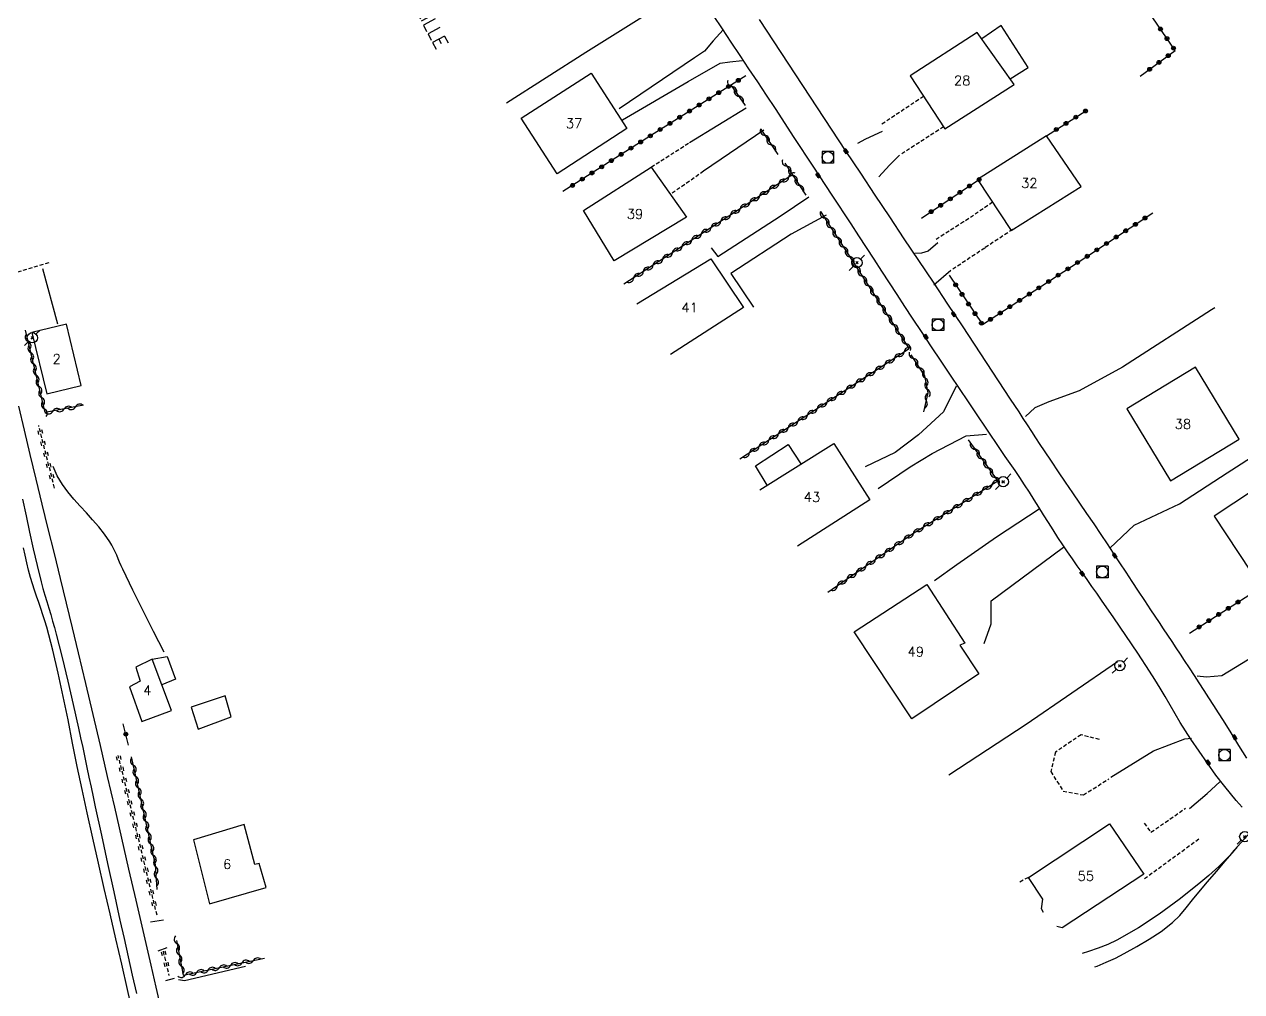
# Model space of a CAD drawing. Header units: millimetres. Extents: x 140000 to 141000, y 143000 to 144000.
# Drawn here: x 140155.4 to 140313.5, y 143532.1 to 143657.8 of the extents above; entities that cross this region are included whole.
import ezdxf
from ezdxf.enums import TextEntityAlignment as Align

# ---------------------------------------------------------------- set-up
doc = ezdxf.new("R2010")
doc.units = ezdxf.units.MM
doc.linetypes.add('DASHED', pattern=[0.75, 0.5, -0.25])
doc.layers.get('0').update_dxf_attribs({"linetype": 'CONTINUOUS'})
for name, color, linetype in [('W0008', 7, 'CONTINUOUS'), ('W0017', 7, 'CONTINUOUS'), ('W0101', 7, 'CONTINUOUS'), ('W0104', 1, 'CONTINUOUS'), ('W0112', 1, 'DASHED'), ('W0120', 7, 'CONTINUOUS'), ('W0211', 2, 'CONTINUOUS'), ('W0214', 2, 'CONTINUOUS'), ('W0220', 5, 'DASHED'), ('W0310', 3, 'CONTINUOUS'), ('W0323', 7, 'CONTINUOUS'), ('W0330', 7, 'CONTINUOUS'), ('W0401', 7, 'CONTINUOUS'), ('W0420', 7, 'CONTINUOUS'), ('W0473', 7, 'CONTINUOUS'), ('W0510', 5, 'CONTINUOUS'), ('W0989', 7, 'CONTINUOUS'), ('W0991', 7, 'CONTINUOUS')]:
    doc.layers.add(name, color=color, linetype=linetype)
doc.styles.get("Standard").update_dxf_attribs({"font": 'romans.shx', "width": 0.85})

# ---------------------------------------------------------------- blocks, each defined once
blk = doc.blocks.new('T473')
for p, q in [((-0.166667, 0.166667), (0.166667, -0.166667)), ((-0.166667, -0.166667), (0.166667, 0.166667)), ((0.500001, 0.500001), (1.000002, 1.000002)), ((-1.000002, -1.000002), (-0.500001, -0.500001))]:
    blk.add_line(p, q)
blk.add_ellipse((0, 0), major_axis=(0.471405, 0.471405), ratio=1, start_param=5.4977871438, end_param=11.780972451)
blk = doc.blocks.new('T401')
for p, q in [((-0.3, 0.3), (0, 0.3)), ((-0.3, -0.25), (-0.3, 0.3)), ((-0.3, 0.15), (0, 0.15)), ((-0.3, 0), (0, 0)), ((0, 0.3), (0, -0.25)), ((-0.3, -0.15), (0, -0.15)), ((-0.3, -0.25), (-0.3, -0.3)), ((-0.3, -0.3), (0, -0.3)), ((0, -0.3), (0, -0.25))]:
    blk.add_line(p, q)
blk = doc.blocks.new('T420')
for p, q in [((0.75, 0.75), (-0.75, 0.75)), ((-0.75, 0.75), (-0.75, -0.75)), ((0.75, 0.75), (0.75, -0.75)), ((0.75, -0.75), (-0.75, -0.75))]:
    blk.add_line(p, q)
blk.add_ellipse((0, 0), major_axis=(-0.53, 0.53), ratio=1, start_param=3.926991, end_param=10.210176)
blk = doc.blocks.new('t323o')
at = {"color": 0, "linetype": 'Continuous'}
for radius in [0.25, 0.15]:
    blk.add_circle((0, 0), radius, dxfattribs=at)
blk = doc.blocks.new('t220o')
at = {"color": 0, "linetype": 'Continuous'}
for p, q in [((-0.25, 0.25), (0.25, 0.25)), ((-0.25, -0.25), (0.25, -0.25))]:
    blk.add_line(p, q, dxfattribs=at)
blk = doc.blocks.new('t310o')
at = {"color": 0, "linetype": 'Continuous'}
for centre, start, end in [((-0.5, 0.38), 216.8699, 323.1304), ((0.5, -0.37), 36.8699, 143.1303)]:
    blk.add_arc(centre, 0.625, start, end, dxfattribs=at)

msp = doc.modelspace()

# ---------------------------------------------------------------- linework, layer by layer
at = {"layer": 'W0008'}
for points in [[(140313.55, 143556.08), (140312.78, 143556.96), (140312.03, 143557.86), (140311.3, 143558.77), (140310.15, 143560.27), (140309.03, 143561.8), (140307.95, 143563.36), (140306.89, 143564.93), (140306.19, 143566.02), (140305.51, 143567.12), (140304.85, 143568.23), (140304.2, 143569.35), (140303.55, 143570.47), (140302.89, 143571.58), (140302.22, 143572.69), (140301.53, 143573.78), (140300.01, 143576.11), (140298.45, 143578.41), (140296.87, 143580.7), (140295.29, 143582.99), (140294.67, 143583.89), (140294.04, 143584.79), (140293.4, 143585.68), (140292.77, 143586.58), (140292.13, 143587.47), (140291.5, 143588.37), (140290.88, 143589.28), (140290.26, 143590.18), (140289.63, 143591.15), (140289, 143592.12), (140288.38, 143593.1), (140287.77, 143594.08), (140287.15, 143595.06), (140286.53, 143596.04), (140285.91, 143597.01), (140285.28, 143597.98), (140284.67, 143598.91), (140284.05, 143599.83), (140283.42, 143600.75), (140282.79, 143601.67), (140282.16, 143602.59), (140281.54, 143603.5), (140280.91, 143604.42), (140280.29, 143605.34), (140279.14, 143607.06), (140277.99, 143608.77), (140276.84, 143610.49), (140275.69, 143612.21), (140274.45, 143614.06), (140273.22, 143615.92), (140271.98, 143617.77), (140270.75, 143619.63), (140269.74, 143621.16), (140268.74, 143622.69), (140267.74, 143624.22), (140266.75, 143625.75), (140265.75, 143627.29), (140264.75, 143628.82), (140263.75, 143630.35), (140262.75, 143631.88), (140260.3, 143635.63), (140257.84, 143639.38), (140255.38, 143643.12), (140252.92, 143646.86), (140251.78, 143648.59), (140250.63, 143650.32), (140249.49, 143652.05), (140248.34, 143653.78), (140247.19, 143655.51), (140246.04, 143657.24), (140244.9, 143658.97)], [(140250.8, 143658.45), (140253.62, 143654.16), (140256.43, 143649.87), (140259.26, 143645.58), (140262.09, 143641.3), (140263.97, 143638.46), (140265.85, 143635.63), (140267.74, 143632.79), (140269.63, 143629.96), (140271.52, 143627.13), (140273.4, 143624.3), (140275.29, 143621.47), (140277.17, 143618.63), (140278.74, 143616.26), (140280.31, 143613.89), (140281.88, 143611.51), (140283.44, 143609.13), (140283.99, 143608.29), (140284.54, 143607.45), (140285.08, 143606.61), (140285.62, 143605.76), (140286.17, 143604.92), (140286.72, 143604.08), (140287.27, 143603.24), (140287.82, 143602.4), (140288.73, 143601.04), (140289.65, 143599.68), (140290.57, 143598.32), (140291.5, 143596.96), (140292.42, 143595.61), (140293.35, 143594.25), (140294.27, 143592.9), (140295.19, 143591.53), (140296, 143590.31), (140296.81, 143589.09), (140297.62, 143587.86), (140298.43, 143586.63), (140299.23, 143585.4), (140300.04, 143584.18), (140300.85, 143582.95), (140301.66, 143581.73), (140302.21, 143580.91), (140302.76, 143580.09), (140303.31, 143579.27), (140303.86, 143578.45), (140304.41, 143577.63), (140304.95, 143576.81), (140305.5, 143575.99), (140306.04, 143575.16), (140306.68, 143574.19), (140307.31, 143573.22), (140307.94, 143572.25), (140308.57, 143571.27), (140309.19, 143570.3), (140309.82, 143569.32), (140310.45, 143568.35), (140311.08, 143567.38), (140312.09, 143565.75), (140313.08, 143564.1), (140314.12, 143562.47)], [(140173.15, 143529.91), (140172.5, 143532.73), (140171.85, 143535.56), (140171.2, 143538.38), (140170.55, 143541.2), (140169.89, 143544.02), (140168.96, 143548.04), (140168.03, 143552.06), (140167.11, 143556.08), (140166.18, 143560.1), (140165.25, 143564.12), (140164.32, 143568.14), (140163.38, 143572.16), (140162.43, 143576.17), (140161.65, 143579.4), (140160.87, 143582.61), (140160.08, 143585.83), (140159.28, 143589.05), (140158.48, 143592.26), (140157.69, 143595.48), (140156.91, 143598.7), (140156.14, 143601.92), (140155.4, 143605.06), (140154.67, 143608.19)], [(140155.15, 143596.13), (140155.6, 143593.97), (140156.06, 143591.81), (140156.54, 143589.66), (140157.04, 143587.5), (140157.57, 143585.36), (140157.79, 143584.51), (140158.03, 143583.66), (140158.28, 143582.81), (140158.54, 143581.97), (140158.8, 143581.12), (140159.05, 143580.28), (140159.29, 143579.43), (140159.52, 143578.58), (140160.29, 143575.54), (140161.01, 143572.49), (140161.71, 143569.44), (140162.4, 143566.38), (140162.68, 143565.1), (140162.96, 143563.83), (140163.23, 143562.55), (140163.5, 143561.27), (140163.77, 143559.99), (140164.04, 143558.71), (140164.31, 143557.43), (140164.58, 143556.15), (140165.38, 143552.47), (140166.18, 143548.79), (140166.99, 143545.11), (140167.8, 143541.43), (140168.33, 143539.05), (140168.86, 143536.67), (140169.39, 143534.28), (140169.93, 143531.9)]]:
    msp.add_lwpolyline(points, dxfattribs=at)
at = {"layer": 'W0017'}
for points in [[(140246.13, 143657.11), (140244.85, 143655.67), (140243.74, 143654.33), (140242.44, 143653.45), (140232.62, 143646.83)], [(140233.05, 143645.4), (140241.58, 143650.39), (140245.77, 143652.78), (140246.99, 143652.95), (140248.62, 143653.1)], [(140241.79, 143642.46), (140249.13, 143646.97)], [(140251.41, 143644.07), (140243.61, 143638.75)], [(140266.8, 143643.89), (140264.63, 143642.9), (140263.59, 143642.33)], [(140269.05, 143640.81), (140267.73, 143639.52), (140266.34, 143638.01)], [(140244.6, 143628.79), (140245.44, 143627.63), (140253.54, 143632.9), (140257.25, 143635.39)], [(140259.5, 143633), (140254.96, 143630.56), (140247.12, 143625.45), (140250.08, 143621.05)], [(140274.01, 143629.44), (140272.76, 143628.35), (140271.91, 143628.07), (140271.03, 143628.02)], [(140275.7, 143625.83), (140273.5, 143623.92)], [(140276.41, 143610.78), (140274.74, 143607.48), (140271.5, 143604.48), (140268.47, 143602.19), (140264.58, 143600.32)], [(140266.27, 143597.49), (140270.42, 143600.3), (140273.29, 143602.03), (140277.71, 143604.33), (140280.33, 143604.57)], [(140287.19, 143594.82), (140281.64, 143591.17), (140276.48, 143587.6), (140273.58, 143585.51)], [(140280.94, 143582.9), (140290.36, 143589.89)], [(140324.63, 143583.45), (140323.86, 143581.61), (140320.81, 143579.05), (140315.26, 143575.79), (140310.89, 143573.15), (140308.91, 143573), (140307.69, 143573.12)], [(140280.03, 143577.35), (140280.95, 143579.9), (140280.94, 143582.9)], [(140296.49, 143560.01), (140302.02, 143563.41), (140306.11, 143564.99), (140306.98, 143565.07)], [(140306.69, 143555.93), (140309, 143557.89), (140310.63, 143559.39)], [(140312.2, 143550.16), (140314.51, 143552.74), (140315.24, 143554.29)], [(140184.09, 143535.38), (140176.16, 143533.52), (140175.41, 143533.65)]]:
    msp.add_lwpolyline(points, dxfattribs=at)
at = {"layer": 'W0101'}
for points in [[(140274.93, 143644.25), (140283.95, 143649.99), (140279.13, 143656.77), (140270.42, 143651.1)], [(140219.92, 143645.62), (140228.99, 143651.48), (140233.62, 143644.28), (140224.57, 143638.37)], [(140279.18, 143637.66), (140283.54, 143631.04), (140292.63, 143636.73), (140288.15, 143643.34)], [(140228.01, 143633.61), (140236.8, 143639.27), (140241.39, 143632.75), (140231.99, 143627.07)], [(140156.37, 143617.79), (140158.28, 143609.79), (140162.78, 143610.87), (140160.86, 143618.86)], [(140304.26, 143598.5), (140313.15, 143603.91), (140307.47, 143613.26), (140298.57, 143607.85), (140304.26, 143598.5)], [(140314.62, 143586.77), (140322.14, 143591.72), (140317.43, 143598.87), (140309.91, 143593.92), (140314.62, 143586.77)], [(140263.16, 143578.88), (140272.61, 143585.05), (140277.51, 143577.42), (140276.89, 143577.15), (140279.36, 143573.41), (140270.63, 143567.56)], [(140169.88, 143574.3), (140170.4, 143572.49), (140169.03, 143571.72), (140170.65, 143567.23), (140174.51, 143568.66), (140171.96, 143575.33)], [(140177.33, 143551.86), (140179.44, 143543.53), (140186.79, 143545.66), (140185.86, 143548.77), (140185.31, 143548.66), (140183.95, 143553.85)]]:
    msp.add_lwpolyline(points, close=True, dxfattribs=at)
for points in [[(140234.95, 143621.5), (140244.52, 143627.35), (140248.77, 143621.01), (140239.31, 143614.91)], [(140250.92, 143597.35), (140260.5, 143603.35), (140265.18, 143596.03), (140255.79, 143589.99)], [(140285.78, 143546.96), (140296.34, 143553.92), (140300.8, 143547.41), (140290.17, 143540.4), (140289.46, 143540.59)], [(140287.75, 143542.4), (140287.47, 143542.91), (140287.65, 143544.14), (140285.78, 143546.96)]]:
    msp.add_lwpolyline(points, dxfattribs=at)
at = {"layer": 'W0104'}
for points in [[(140283.41, 143650.75), (140285.74, 143652.21), (140282.23, 143657.66), (140279.74, 143655.91)], [(140251.84, 143597.93), (140250.33, 143600.43), (140254.57, 143603.24), (140256.24, 143600.69)], [(140171.96, 143575.33), (140173.93, 143575.69), (140174.99, 143572.73), (140173.23, 143572.01)]]:
    msp.add_lwpolyline(points, dxfattribs=at)
msp.add_lwpolyline([(140182.26, 143567.82), (140181.45, 143570.57), (140177.05, 143569.11), (140177.96, 143566.22)], close=True, dxfattribs=at)
at = {"layer": 'W0112'}
for points in [[(140272.17, 143648.44), (140266.63, 143644.76)], [(140274.77, 143644.5), (140269.33, 143640.97)], [(140236.8, 143639.27), (140241.79, 143642.46)], [(140243.61, 143638.72), (140239.3, 143635.71)], [(140281.13, 143634.7), (140277.46, 143632.16), (140277.37, 143632.15), (140273.62, 143629.74)], [(140283.73, 143631.15), (140280.12, 143628.77), (140280.12, 143628.74), (140275.97, 143625.99)], [(140153.8, 143625.42), (140158.6, 143626.88)], [(140295.03, 143564.89), (140292.62, 143565.5), (140289.3, 143563.25), (140288.71, 143560.73), (140290.3, 143558.17), (140292.93, 143557.69), (140296.24, 143559.77)], [(140300.81, 143554.02), (140301.71, 143552.84), (140306.21, 143555.98)], [(140307.93, 143551.94), (140300.86, 143546.76)], [(140285.78, 143546.96), (140284.65, 143546.35)]]:
    msp.add_lwpolyline(points, dxfattribs=at)
at = {"layer": 'W0120'}
for points in [[(140171.77, 143541.18), (140173.45, 143541.45)], [(140172.77, 143537.45), (140173.93, 143537.85)], [(140173.77, 143533.58), (140174.86, 143533.88)]]:
    msp.add_lwpolyline(points, dxfattribs=at)
at = {"layer": 'W0211'}
msp.add_lwpolyline([(140312.92, 143550.85), (140311.74, 143549.59), (140310.51, 143548.38), (140309.24, 143547.23), (140307.92, 143546.12), (140305.39, 143544.12), (140302.79, 143542.21), (140300.1, 143540.42), (140297.29, 143538.82), (140296.09, 143538.25), (140294.85, 143537.76), (140293.59, 143537.33), (140292.78, 143537.07)], dxfattribs=at)
at = {"layer": 'W0214'}
for points in [[(140159.71, 143618.85), (140157.79, 143626.04)], [(140173.52, 143576.23), (140172.15, 143578.92), (140170.8, 143581.61), (140169.46, 143584.31), (140168.15, 143587.02), (140167.94, 143587.47), (140167.75, 143587.92), (140167.56, 143588.37), (140167.38, 143588.82), (140167.18, 143589.27), (140166.97, 143589.72), (140166.75, 143590.15), (140166.5, 143590.58), (140165.81, 143591.58), (140165.05, 143592.53), (140164.25, 143593.44), (140163.43, 143594.33), (140162.61, 143595.21), (140161.8, 143596.12), (140161.03, 143597.06), (140160.33, 143598.04), (140159.98, 143598.59), (140159.66, 143599.16), (140159.37, 143599.74), (140159.12, 143600.34)], [(140294.41, 143535.35), (140294.7, 143535.46), (140295.9, 143535.96), (140297.08, 143536.5), (140298.24, 143537.1), (140299.88, 143537.99), (140301.49, 143538.93), (140303.05, 143539.96), (140304.52, 143541.12), (140305.45, 143542.03), (140306.29, 143543.03), (140307.09, 143544.05), (140307.91, 143545.05), (140309.06, 143546.39), (140310.21, 143547.74), (140311.36, 143549.09), (140312.5, 143550.44)]]:
    msp.add_lwpolyline(points, dxfattribs=at)
at = {"layer": 'W0220'}
for points in [[(140159.31, 143597.56), (140157.24, 143605.68)], [(140172.61, 143542.06), (140167.58, 143562.82)], [(140173.4, 143537.37), (140174.16, 143534.21)]]:
    msp.add_lwpolyline(points, dxfattribs=at)
at = {"layer": 'W0310'}
for points in [[(140249.04, 143647.26), (140247.12, 143649.99)], [(140251.02, 143644.17), (140253.24, 143640.91)], [(140254.14, 143639.76), (140256.87, 143635.63)], [(140255.05, 143638.2), (140246.87, 143632.9), (140233.26, 143624.06)], [(140258.78, 143633.48), (140270.31, 143615.67), (140248.3, 143601.31)], [(140163.06, 143608.32), (140158.1, 143607.36), (140155.52, 143618.06)], [(140272.19, 143607.45), (140272.78, 143609.94), (140272.34, 143612.16), (140270.56, 143614.88)], [(140277.96, 143603.82), (140281.81, 143598.45), (140270.77, 143591.62), (140259.75, 143584)], [(140172.62, 143545.38), (140172.43, 143548.62), (140169.29, 143562.64)], [(140175.12, 143538.77), (140176, 143534.26), (140186.58, 143536.46)]]:
    msp.add_lwpolyline(points, dxfattribs=at)
at = {"layer": 'W0323'}
for points in [[(140300.32, 143651.08), (140304.85, 143654.41), (140295.03, 143668.82), (140293.66, 143671)], [(140249.07, 143651.14), (140237.17, 143643.64), (140225.31, 143636.08)], [(140288.15, 143643.34), (140293.26, 143646.58)], [(140271.91, 143632.63), (140279.44, 143637.68)], [(140275.5, 143625.21), (140279.82, 143618.79), (140293.23, 143627.55), (140301.94, 143633.31)], [(140306.7, 143578.72), (140315.64, 143584.42), (140326.09, 143591.46), (140328.34, 143592.91)], [(140168.92, 143564.14), (140168.22, 143566.92)]]:
    msp.add_lwpolyline(points, dxfattribs=at)
at = {"layer": 'W0330'}
for points in [[(140241.81, 143662.66), (140228.31, 143654.17), (140218.01, 143647.55)], [(140309.99, 143620.98), (140309.56, 143620.71), (140298, 143613.25), (140292.4, 143610.19), (140288.42, 143608.75), (140286.64, 143608), (140285.42, 143606.86)], [(140296.38, 143589.73), (140299.52, 143592.76), (140305.41, 143595.51), (140311.59, 143599.52), (140320.34, 143605.16)], [(140297.36, 143574.96), (140285.49, 143566.83), (140275.44, 143560.27)]]:
    msp.add_lwpolyline(points, dxfattribs=at)
at = {"layer": 'W0510'}
msp.add_lwpolyline([(140169.53, 143529.15), (140168.79, 143532.43), (140168.03, 143535.71), (140167.28, 143538.98), (140166.52, 143542.26), (140165.76, 143545.53), (140165.01, 143548.81), (140164.26, 143552.09), (140163.53, 143555.37), (140162.87, 143558.38), (140162.25, 143561.4), (140161.65, 143564.43), (140161.05, 143567.45), (140160.42, 143570.47), (140159.77, 143573.49), (140159.06, 143576.49), (140158.29, 143579.48), (140158.06, 143580.3), (140157.8, 143581.1), (140157.53, 143581.91), (140157.25, 143582.71), (140156.96, 143583.5), (140156.69, 143584.31), (140156.43, 143585.11), (140156.19, 143585.93), (140155.93, 143586.89), (140155.69, 143587.86), (140155.47, 143588.83), (140155.26, 143589.8)], dxfattribs=at)

# ---------------------------------------------------------------- block references
at = {"layer": 'W0220'}
for p, rotation in [((140157.46, 143604.83), 104.2914494520413), ((140157.83, 143603.37), 104.2914494520413), ((140158.2, 143601.92), 104.2914494520413), ((140158.57, 143600.47), 104.2914494520413), ((140158.94, 143599.01), 104.2914494520413), ((140167.67, 143562.47), 103.6034451321755), ((140168.02, 143561.02), 103.6034451321755), ((140168.37, 143559.56), 103.6034451321755), ((140168.73, 143558.1), 103.6034451321755), ((140169.08, 143556.64), 103.6034451321755), ((140169.43, 143555.19), 103.6034451321755), ((140169.78, 143553.73), 103.6034451321755), ((140170.14, 143552.27), 103.6034451321755), ((140170.49, 143550.81), 103.6034451321755), ((140170.84, 143549.35), 103.6034451321755), ((140171.19, 143547.9), 103.6034451321755), ((140171.55, 143546.44), 103.6034451321755), ((140171.9, 143544.98), 103.6034451321755), ((140172.25, 143543.52), 103.6034451321755), ((140173.46, 143537.13), 283.4977892508644), ((140173.81, 143535.67), 283.4977892508644)]:
    msp.add_blockref('t220o', p, dxfattribs=dict(at, rotation=rotation))
at = {"layer": 'W0310'}
for p, rotation in [((140247.31, 143649.71), 125.1549674504125), ((140248.18, 143648.48), 125.1549674504125), ((140251.55, 143643.39), 304.1734287765927), ((140252.39, 143642.15), 304.1734287765927), ((140254.39, 143639.38), 303.5327941999353), ((140254.65, 143637.94), 212.9336884985753), ((140255.21, 143638.13), 303.5327941999353), ((140252.13, 143636.31), 212.9336884985753), ((140253.39, 143637.12), 212.9336884985753), ((140256.04, 143636.88), 303.5327941999353), ((140249.61, 143634.68), 212.9336884985753), ((140250.87, 143635.49), 212.9336884985753), ((140247.09, 143633.05), 212.9336884985753), ((140248.35, 143633.86), 212.9336884985753), ((140244.58, 143631.41), 213.0160107424669), ((140245.84, 143632.23), 213.0160107424669), ((140259.32, 143632.65), 302.9079109452747), ((140260.14, 143631.39), 302.9079109452747), ((140242.06, 143629.78), 213.0160107424669), ((140243.32, 143630.59), 213.0160107424669), ((140260.95, 143630.13), 302.9079109452747), ((140240.8, 143628.96), 213.0160107424669), ((140261.77, 143628.87), 302.9079109452747), ((140238.29, 143627.32), 213.0160107424669), ((140239.55, 143628.14), 213.0160107424669), ((140262.58, 143627.61), 302.9079109452747), ((140235.77, 143625.69), 213.0160107424669), ((140237.03, 143626.51), 213.0160107424669), ((140263.4, 143626.35), 302.9079109452747), ((140264.21, 143625.09), 302.9079109452747), ((140234.52, 143624.87), 213.0160107424669), ((140265.03, 143623.83), 302.9079109452747), ((140265.84, 143622.57), 302.9079109452747), ((140266.66, 143621.32), 302.9079109452747), ((140267.47, 143620.06), 302.9079109452747), ((140268.29, 143618.8), 302.9079109452747), ((140269.1, 143617.54), 302.9079109452747), ((140155.87, 143616.6), 103.5650218259882), ((140269.92, 143616.28), 302.9079109452747), ((140156.22, 143615.14), 103.5650218259882), ((140156.57, 143613.68), 103.5650218259882), ((140268.4, 143614.43), 213.138522055434), ((140269.65, 143615.25), 213.138522055434), ((140270.87, 143614.4), 123.1858972595017), ((140156.92, 143612.22), 103.5650218259882), ((140265.89, 143612.79), 213.138522055434), ((140267.14, 143613.61), 213.138522055434), ((140271.69, 143613.15), 123.1858972595017), ((140157.28, 143610.77), 103.5650218259882), ((140263.37, 143611.15), 213.138522055434), ((140264.63, 143611.97), 213.138522055434), ((140272.4, 143611.85), 101.151163834116), ((140157.63, 143609.31), 103.5650218259882), ((140260.86, 143609.51), 213.138522055434), ((140262.12, 143610.33), 213.138522055434), ((140272.69, 143610.38), 101.151163834116), ((140157.98, 143607.85), 103.5650218259882), ((140162.02, 143608.12), 190.8722633506031), ((140258.35, 143607.87), 213.138522055434), ((140259.61, 143608.69), 213.138522055434), ((140272.53, 143608.91), 76.70937054234301), ((140159.08, 143607.55), 190.8722633506031), ((140160.55, 143607.84), 190.8722633506031), ((140255.84, 143606.23), 213.138522055434), ((140257.09, 143607.05), 213.138522055434), ((140253.33, 143604.59), 213.138522055434), ((140254.58, 143605.41), 213.138522055434), ((140250.81, 143602.95), 213.138522055434), ((140252.07, 143603.77), 213.138522055434), ((140249.56, 143602.13), 213.138522055434), ((140278.83, 143602.61), 305.5669201049483), ((140279.7, 143601.39), 305.5669201049483), ((140280.57, 143600.17), 305.5669201049483), ((140281.44, 143598.95), 305.5669201049483), ((140279.79, 143597.2), 211.7096052951565), ((140281.06, 143597.99), 211.7096052951565), ((140277.23, 143595.62), 211.7096052951565), ((140278.51, 143596.41), 211.7096052951565), ((140274.68, 143594.04), 211.7096052951565), ((140275.96, 143594.83), 211.7096052951565), ((140272.13, 143592.47), 211.7096052951565), ((140273.4, 143593.25), 211.7096052951565), ((140269.62, 143590.83), 214.6654098601838), ((140270.85, 143591.68), 211.7096052951565), ((140267.15, 143589.12), 214.6654098601838), ((140268.38, 143589.98), 214.6654098601838), ((140264.68, 143587.42), 214.6654098601838), ((140265.91, 143588.27), 214.6654098601838), ((140262.21, 143585.71), 214.6654098601838), ((140263.45, 143586.56), 214.6654098601838), ((140260.98, 143584.86), 214.6654098601838), ((140169.54, 143561.55), 102.6278604219289), ((140169.86, 143560.09), 102.6278604219289), ((140170.19, 143558.62), 102.6278604219289), ((140170.52, 143557.16), 102.6278604219289), ((140170.85, 143555.7), 102.6278604219289), ((140171.18, 143554.23), 102.6278604219289), ((140171.5, 143552.77), 102.6278604219289), ((140171.83, 143551.3), 102.6278604219289), ((140172.16, 143549.84), 102.6278604219289), ((140172.45, 143548.37), 93.28054448939011), ((140172.53, 143546.87), 93.28054448939011), ((140175.19, 143538.38), 281.0821904802369), ((140175.48, 143536.91), 281.0821904802369), ((140175.77, 143535.44), 281.0821904802369), ((140180.71, 143535.24), 11.7029756472685), ((140182.17, 143535.54), 11.7029756472685), ((140183.64, 143535.85), 11.7029756472685), ((140185.11, 143536.15), 11.7029756472685), ((140176.3, 143534.33), 11.7029756472685), ((140177.77, 143534.63), 11.7029756472685), ((140179.24, 143534.93), 11.7029756472685)]:
    msp.add_blockref('t310o', p, dxfattribs=dict(at, rotation=rotation))
at = {"layer": 'W0323'}
for p, rotation in [((140302.95, 143657.2), 124.2503617184019), ((140303.79, 143655.96), 124.2503617184019), ((140304.64, 143654.72), 124.2503617184019), ((140302.74, 143652.86), 36.25176082518938), ((140303.95, 143653.74), 36.25176082518938), ((140301.53, 143651.97), 36.25176082518938), ((140246.84, 143649.73), 212.2110656863408), ((140248.11, 143650.53), 212.2110656863408), ((140244.3, 143648.13), 212.2110656863408), ((140245.57, 143648.93), 212.2110656863408), ((140241.77, 143646.54), 212.2110656863408), ((140243.03, 143647.33), 212.2110656863408), ((140293.21, 143646.55), 32.38744980267171), ((140239.23, 143644.94), 212.2110656863408), ((140240.5, 143645.74), 212.2110656863408), ((140290.68, 143644.94), 32.38744980267171), ((140291.95, 143645.75), 32.38744980267171), ((140236.69, 143643.33), 212.5181874040423), ((140237.96, 143644.14), 212.2110656863408), ((140289.41, 143644.14), 32.38744980267171), ((140234.16, 143641.72), 212.5181874040423), ((140235.43, 143642.53), 212.5181874040423), ((140231.63, 143640.11), 212.5181874040423), ((140232.9, 143640.92), 212.5181874040423), ((140229.1, 143638.5), 212.5181874040423), ((140230.37, 143639.3), 212.5181874040423), ((140226.57, 143636.88), 212.5181874040423), ((140227.84, 143637.69), 212.5181874040423), ((140278.14, 143636.81), 33.84608134799136), ((140279.39, 143637.64), 33.84608134799136), ((140275.65, 143635.14), 33.84608134799136), ((140276.89, 143635.97), 33.84608134799136), ((140273.16, 143633.47), 33.84608134799136), ((140274.4, 143634.3), 33.84608134799136), ((140299.69, 143631.82), 33.46512786843385), ((140300.94, 143632.65), 33.46512786843385), ((140297.18, 143630.17), 33.46512786843385), ((140298.43, 143630.99), 33.46512786843385), ((140295.93, 143629.34), 33.46512786843385), ((140293.43, 143627.68), 33.46512786843385), ((140294.68, 143628.51), 33.46512786843385), ((140290.92, 143626.04), 33.16263209262672), ((140292.17, 143626.86), 33.16263209262672), ((140276.34, 143623.96), 303.9036575132983), ((140288.41, 143624.4), 33.16263209262672), ((140289.66, 143625.22), 33.16263209262672), ((140277.17, 143622.72), 303.9036575132983), ((140285.9, 143622.76), 33.16263209262672), ((140287.15, 143623.58), 33.16263209262672), ((140278.01, 143621.47), 303.9036575132983), ((140283.38, 143621.12), 33.16263209262672), ((140284.64, 143621.94), 33.16263209262672), ((140278.85, 143620.23), 303.9036575132983), ((140280.87, 143619.48), 33.16263209262672), ((140282.13, 143620.3), 33.16263209262672), ((140279.68, 143618.98), 303.9036575132983), ((140313.02, 143582.75), 32.51471908380727), ((140311.76, 143581.94), 32.51471908380727), ((140309.23, 143580.33), 32.51471908380727), ((140310.49, 143581.14), 32.51471908380727), ((140307.96, 143579.52), 32.51471908380727), ((140168.56, 143565.59), 104.0265651268474)]:
    msp.add_blockref('t323o', p, dxfattribs=dict(at, rotation=rotation))
at = {"layer": 'W0401'}
for p, rotation in [((140261.97, 143641.23), 213.4917183031745), ((140258.6, 143638.27), 33.25814814536038), ((140275.96, 143620.05), 213.5727926486225), ((140272.59, 143617.3), 33.67298651479027), ((140296.87, 143588.68), 213.4171189770596), ((140292.9, 143586.52), 35.38881199656752), ((140312.45, 143565.07), 210.6435977211709), ((140309.23, 143561.99), 35.49274015497843)]:
    msp.add_blockref('T401', p, dxfattribs=dict(at, rotation=rotation))
at = {"layer": 'W0420'}
for p in [(140259.73, 143640.52), (140274.04, 143618.77), (140295.39, 143586.66), (140311.25, 143562.86)]:
    msp.add_blockref('T420', p, dxfattribs=at)
at = {"layer": 'W0473'}
for p in [(140263.52, 143626.84), (140156.42, 143617.09), (140282.52, 143598.39), (140297.67, 143574.49), (140313.89, 143552.27)]:
    msp.add_blockref('T473', p, dxfattribs=at)

# ---------------------------------------------------------------- texts
at = {"layer": 'W0989'}
msp.add_text("RUE DU MONT DE L'ESCAILLE   ", height=1.75, rotation=298.1266, dxfattribs=at).set_placement((140192.71, 143684.8))
at = {"layer": 'W0991'}
for s, p in [('28', (140277.19, 143650.51)), ('37', (140226.78, 143644.93)), ('32', (140285.91, 143637.19)), ('39', (140234.69, 143633.17)), ('41', (140241.78, 143621.02)), ('2', (140159.57, 143614.33)), ('38', (140305.86, 143605.88)), ('43', (140257.68, 143596.39)), ('49', (140271.16, 143576.3)), ('4', (140171.35, 143571.28)), ('6', (140181.72, 143548.69)), ('55', (140293.25, 143547.16))]:
    msp.add_text(s, height=1.25, dxfattribs=at).set_placement(p, align=Align.MIDDLE_CENTER)

doc.saveas('drawing.dxf')
